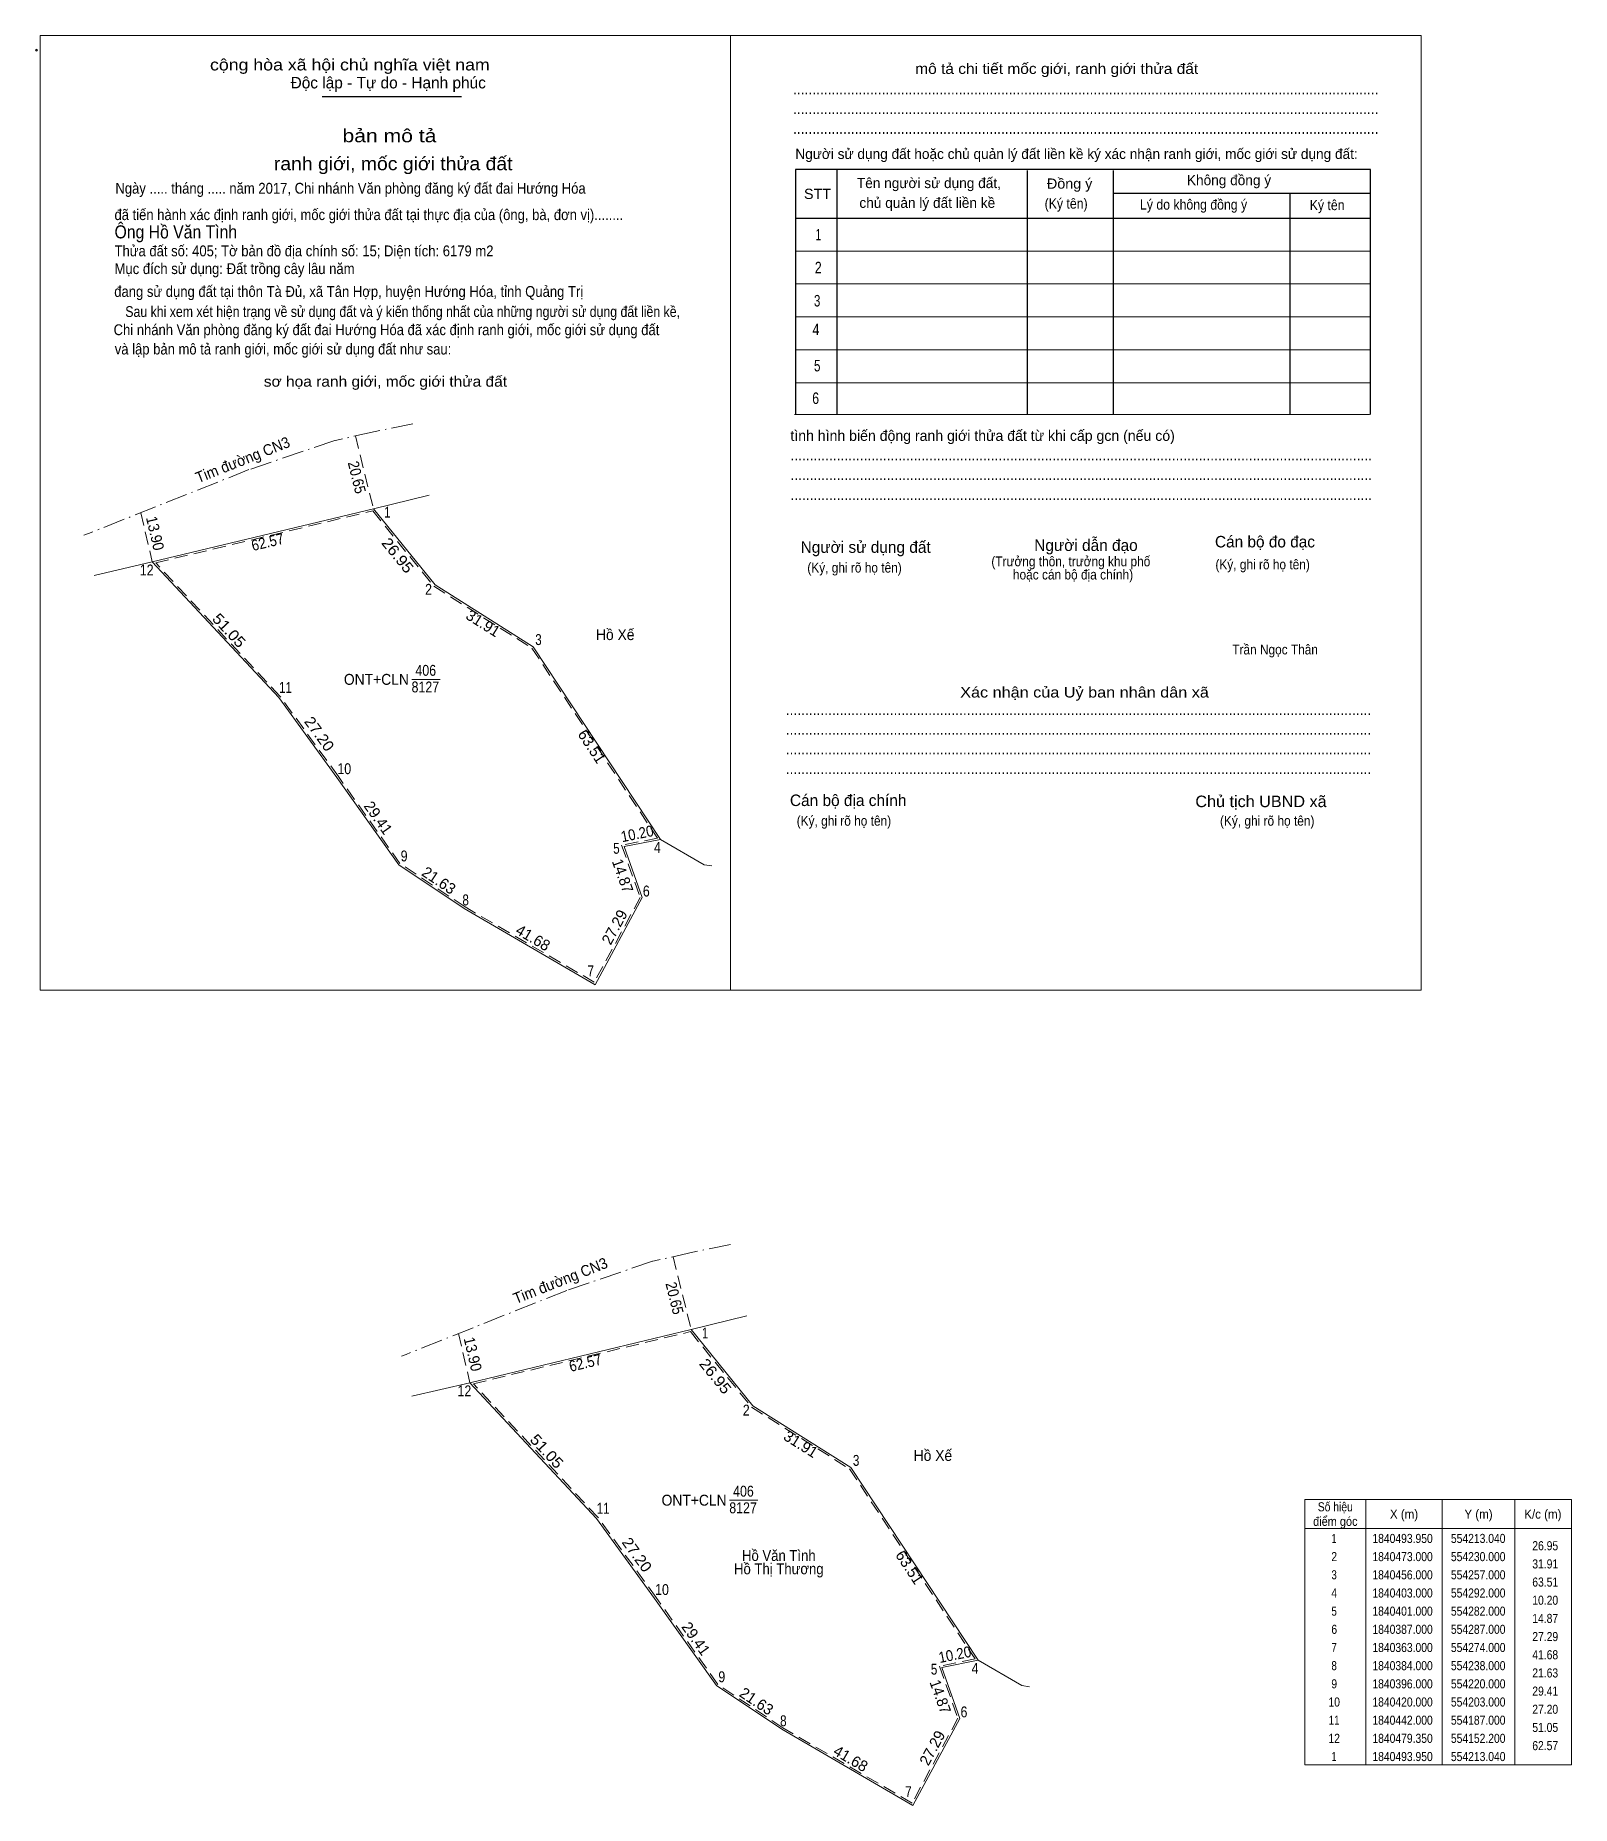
# Model space of a CAD drawing. Header units: metres. Extents: x 554033 to 554455, y 1840363 to 1840850.
import ezdxf
from ezdxf.enums import TextEntityAlignment as Align

# ---------------------------------------------------------------- set-up
doc = ezdxf.new("R2010")
doc.units = ezdxf.units.M
doc.header["$LTSCALE"] = 1.2
doc.header["$PDMODE"] = 32
doc.header["$PDSIZE"] = 0.6
doc.linetypes.add('DOT_DASHED', pattern=[7.7, 5, -1.2, 0.3, -1.2])
doc.linetypes.add('MEDIUM_DASHED', pattern=[4.5, 3, -1.5])
for name, color, linetype, lineweight in [('1', 7, 'Continuous', 13), ('10', 7, 'Continuous', 13), ('2', 7, 'Continuous', 13), ('22', 7, 'DOT_DASHED', 13), ('63', 7, 'Continuous', 13)]:
    doc.layers.add(name, color=color, linetype=linetype, lineweight=lineweight)
doc.layers.add('13', color=7, linetype='Continuous')

msp = doc.modelspace()

# ---------------------------------------------------------------- linework, layer by layer
at = {"layer": '1'}
for p, q in [((554216.6, 1840621.83), (554204.6, 1840628.83)), ((554194.6, 1840626.83), (554199.6, 1840612.83)), ((554218.72, 1840621.53), (554216.6, 1840621.83)), ((554186.6, 1840588.83), (554199.6, 1840612.83)), ((554282, 1840401), (554287, 1840387)), ((554304, 1840396), (554292, 1840403)), ((554306.12, 1840395.7), (554304, 1840396)), ((554274, 1840363), (554287, 1840387))]:
    msp.add_line(p, q, dxfattribs=at)
for points in [[(554125.64, 1840719.78), (554142.6, 1840698.83), (554169.6, 1840681.83), (554204.6, 1840628.83), (554194.6, 1840626.83), (554199.6, 1840612.83), (554186.6, 1840588.83), (554150.6, 1840609.83), (554132.6, 1840621.83), (554115.6, 1840645.83), (554099.6, 1840667.83), (554064.8, 1840705.18)], [(554213.04, 1840493.95), (554230, 1840473), (554257, 1840456), (554292, 1840403), (554282, 1840401), (554287, 1840387), (554274, 1840363), (554238, 1840384), (554220, 1840396), (554203, 1840420), (554187, 1840442), (554152.2, 1840479.35)]]:
    msp.add_lwpolyline(points, close=True, dxfattribs=at)
at = {"layer": '1', "linetype": 'MEDIUM_DASHED'}
for points in [[(554125.45, 1840719.22), (554142.26, 1840698.45), (554169.24, 1840681.46), (554203.77, 1840629.17), (554193.93, 1840627.21), (554199.05, 1840612.87), (554186.41, 1840589.52), (554150.86, 1840610.25), (554132.95, 1840622.19), (554116.01, 1840646.12), (554099.99, 1840668.15), (554065.75, 1840704.89)], [(554212.85, 1840493.39), (554229.66, 1840472.62), (554256.64, 1840455.63), (554291.17, 1840403.34), (554281.33, 1840401.38), (554286.45, 1840387.04), (554273.81, 1840363.69), (554238.26, 1840384.42), (554220.35, 1840396.36), (554203.41, 1840420.29), (554187.39, 1840442.32), (554153.15, 1840479.06)]]:
    msp.add_lwpolyline(points, close=True, dxfattribs=at)
at = {"layer": '1'}
for points in [[(554194.6, 1840626.83), (554204.6, 1840628.83), (554169.6, 1840681.83), (554142.6, 1840698.83), (554125.64, 1840719.78)], [(554064.8, 1840705.18), (554099.6, 1840667.83), (554115.6, 1840645.83), (554132.6, 1840621.83), (554150.6, 1840609.83), (554186.6, 1840588.83)], [(554282, 1840401), (554292, 1840403), (554257, 1840456), (554230, 1840473), (554213.04, 1840493.95)], [(554152.2, 1840479.35), (554187, 1840442), (554203, 1840420), (554220, 1840396), (554238, 1840384), (554274, 1840363)]]:
    msp.add_lwpolyline(points, dxfattribs=at)
at = {"layer": '10'}
for p, q in [((554125.64, 1840719.78), (554141, 1840723.57)), ((554064.8, 1840705.18), (554125.64, 1840719.78)), ((554048.8, 1840701.43), (554064.8, 1840705.18)), ((554213.04, 1840493.95), (554228.4, 1840497.74)), ((554152.2, 1840479.35), (554213.04, 1840493.95)), ((554136.2, 1840475.6), (554152.2, 1840479.35))]:
    msp.add_line(p, q, dxfattribs=at)
at = {"layer": '2', "lineweight": 25}
for p, q in [((554111.5, 1840833.19), (554149.91, 1840833.19)), ((554253.11, 1840813.15), (554253.11, 1840745.69)), ((554305.51, 1840812.88), (554305.51, 1840745.69)), ((554329.15, 1840812.88), (554329.15, 1840745.69)), ((554329.15, 1840806.63), (554399.99, 1840806.63)), ((554377.79, 1840806.63), (554377.79, 1840745.69)), ((554241.73, 1840799.74), (554399.99, 1840799.74))]:
    msp.add_line(p, q, dxfattribs=at)
at = {"layer": '2'}
for p, q in [((554241.73, 1840790.69), (554399.99, 1840790.69)), ((554241.73, 1840781.63), (554399.99, 1840781.63)), ((554241.73, 1840772.57), (554399.99, 1840772.57)), ((554241.73, 1840763.51), (554399.99, 1840763.51)), ((554241.73, 1840754.45), (554399.99, 1840754.45)), ((554241.46, 1840745.69), (554399.71, 1840745.69)), ((554136.21, 1840672.85), (554144.03, 1840672.85)), ((554223.61, 1840447.02), (554231.43, 1840447.02))]:
    msp.add_line(p, q, dxfattribs=at)
for points in [[(554033.97, 1840850.02), (554223.91, 1840850.02), (554223.91, 1840587.31), (554033.97, 1840587.31)], [(554223.91, 1840850.01), (554413.85, 1840850.01), (554413.85, 1840587.31), (554223.91, 1840587.31)], [(554223.91, 1840850.01), (554413.85, 1840850.01), (554413.85, 1840587.31), (554223.91, 1840587.31)]]:
    msp.add_lwpolyline(points, close=True, dxfattribs=at)
at = {"layer": '2', "lineweight": 25}
msp.add_lwpolyline([(554399.99, 1840745.69), (554399.99, 1840813.15), (554241.73, 1840813.15), (554241.73, 1840745.69)], dxfattribs=at)
at = {"layer": '2'}
msp.add_point((554032.95, 1840845.96), dxfattribs=at)
at = {"layer": '22'}
for p, q in [((554126.14, 1840741.06), (554114.74, 1840738.49)), ((554136.47, 1840743.2), (554126.09, 1840741.05)), ((554115.05, 1840738.58), (554091.27, 1840730.5)), ((554091.41, 1840730.55), (554047.22, 1840712.98)), ((554223.87, 1840517.37), (554213.49, 1840515.22)), ((554202.45, 1840512.75), (554178.67, 1840504.67)), ((554213.54, 1840515.23), (554202.14, 1840512.66)), ((554178.81, 1840504.72), (554134.62, 1840487.15))]:
    msp.add_line(p, q, dxfattribs=at)
at = {"layer": '22', "linetype": 'MEDIUM_DASHED'}
for p, q in [((554047.22, 1840712.98), (554046, 1840712.49)), ((554134.62, 1840487.15), (554133.4, 1840486.66))]:
    msp.add_line(p, q, dxfattribs=at)
at = {"layer": '63', "linetype": 'MEDIUM_DASHED'}
for p, q in [((554120.7, 1840739.83), (554125.64, 1840719.78)), ((554061.63, 1840718.71), (554064.8, 1840705.18)), ((554208.1, 1840514), (554213.04, 1840493.95)), ((554149.03, 1840492.88), (554152.2, 1840479.35))]:
    msp.add_line(p, q, dxfattribs=at)
at = {"layer": '63'}
for p, q in [((554398.67, 1840447.2), (554398.67, 1840374.2)), ((554419.67, 1840447.2), (554419.67, 1840374.2)), ((554439.67, 1840447.2), (554439.67, 1840374.2)), ((554381.87, 1840439.2), (554455.27, 1840439.2))]:
    msp.add_line(p, q, dxfattribs=at)
msp.add_lwpolyline([(554381.87, 1840447.2), (554455.27, 1840447.2), (554455.27, 1840374.2), (554381.87, 1840374.2)], close=True, dxfattribs=at)

# ---------------------------------------------------------------- texts
at = {"layer": '1', "width": 0.85}
for p in [(554139.93, 1840669.26), (554227.33, 1840443.43)]:
    msp.add_text('8127', height=3, dxfattribs=at).set_placement(p, align=Align.CENTER)
at = {"layer": '13', "width": 0.85}
for p in [(554140.04, 1840673.83), (554227.44, 1840448)]:
    msp.add_text('406', height=3, dxfattribs=at).set_placement(p, align=Align.CENTER)
at = {"layer": '2'}
for s, height, width, p in [('cộng hòa xã hội chủ nghĩa việt nam', 3.169, 1.15, (554080.69, 1840840.38)), ('........................................................................................................................................................', 3.169, 0.9, (554241.07, 1840833.79)), ('........................................................................................................................................................', 3.169, 0.9, (554241.07, 1840828.37)), ('........................................................................................................................................................', 3.169, 0.9, (554241.07, 1840822.91)), ('Ngày ..... tháng ..... năm 2017, Chi nhánh Văn phòng đăng ký đất đai Hướng Hóa', 2.985, 0.9, (554054.65, 1840806.47)), ('Đồng ý', 2.807, 1.05, (554310.93, 1840807.85)), ('STT', 2.807, 1.05, (554244.09, 1840805.02)), ('(Ký tên)', 2.807, 0.9, (554310.3, 1840802.36)), ('Lý do không đồng ý', 2.807, 0.9, (554336.53, 1840802.09)), ('Ký tên', 2.807, 0.9, (554383.23, 1840801.95)), (' đã tiến hành xác định ranh giới, mốc giới thửa đất tại thực địa của (ông, bà, đơn vị)........', 2.978, 0.9, (554053.41, 1840799.21)), ('Ông Hồ Văn Tình', 3.6, 0.9, (554054.42, 1840794.17)), ('Thửa đất số: 405; Tờ bản đồ địa chính số: 15; Diện tích: 6179 m2', 2.98, 0.9, (554054.43, 1840789.24)), ('Mục đích sử dụng: Đất trồng cây lâu năm', 2.991, 0.9, (554054.42, 1840784.36)), ('đang sử dụng đất tại thôn Tà Đủ, xã Tân Hợp, huyện Hướng Hóa, tỉnh Quảng Trị', 2.982, 0.9, (554054.34, 1840778.08)), ('Sau khi xem xét hiện trạng về sử dụng đất và ý kiến thống nhất của những người sử dụng đất liền kề,', 2.978, 0.85, (554057.38, 1840772.55)), ('Chi nhánh Văn phòng đăng ký đất đai Hướng Hóa đã xác định ranh giới, mốc giới sử dụng đất', 2.978, 0.9, (554054.17, 1840767.55)), (' và lập bản mô tả ranh giới, mốc giới sử dụng đất như sau:', 2.978, 0.9, (554053.49, 1840762.24)), ('.......................................................................................................................................................', 3.169, 0.9, (554240.36, 1840733.1)), ('.......................................................................................................................................................', 3.169, 0.9, (554240.36, 1840727.66)), ('.......................................................................................................................................................', 3.169, 0.9, (554240.36, 1840722.18)), ('(Ký, ghi rõ họ tên)', 2.716, 0.9, (554245.01, 1840702.24)), ('(Ký, ghi rõ họ tên)', 2.716, 0.9, (554357.28, 1840703.12)), ('Trần Ngọc Thân', 2.71, 0.9, (554361.92, 1840679.71)), ('........................................................................................................................................................', 3.169, 0.9, (554239.07, 1840663.02)), ('........................................................................................................................................................', 3.169, 0.9, (554239.07, 1840657.63)), ('........................................................................................................................................................', 3.169, 0.9, (554239.07, 1840652.22)), ('........................................................................................................................................................', 3.169, 0.9, (554239.07, 1840646.8)), ('Chủ tịch UBND xã', 3.17, 1.05, (554351.76, 1840637.7)), ('(Ký, ghi rõ họ tên)', 2.716, 0.9, (554242.09, 1840632.59)), ('(Ký, ghi rõ họ tên)', 2.716, 0.9, (554358.54, 1840632.59))]:
    msp.add_text(s, height=height, dxfattribs=dict(at, width=width)).set_placement(p)
for s, height, p in [('Độc lập - Tự do - Hạnh phúc', 3.169, (554102.86, 1840835.44)), ('Người sử dụng đất hoặc chủ quản lý đất liền kề ký xác nhận ranh giới, mốc giới sử dụng đất:', 2.807, (554241.71, 1840816.02)), ('Tên người sử dụng đất,', 2.807, (554258.65, 1840808.01)), ('Không đồng ý', 2.807, (554349.44, 1840808.81)), ('chủ quản lý đất liền kề', 2.807, (554259.34, 1840802.57)), ('tình hình biến động ranh giới thửa đất từ khi cấp gcn (nếu có)', 2.898, (554240.36, 1840738.46)), ('Người dẫn đạo', 3.168, (554307.44, 1840708.18)), ('Cán bộ đo đạc', 3.163, (554357.16, 1840709.15)), ('Người sử dụng đất', 3.17, (554243.17, 1840707.66)), ('Cán bộ địa chính', 3.17, (554240.23, 1840638))]:
    msp.add_text(s, height=height, dxfattribs=at).set_placement(p)
for s, height, width, p in [('mô tả chi tiết mốc giới, ranh giới thửa đất', 2.898, 1.1, (554313.625, 1840839.42)), ('bản mô tả', 3.623, 1.2, (554130.055, 1840820.62)), ('ranh giới, mốc giới thửa đất', 3.623, 1.1, (554131.075, 1840812.94)), ('1', 3.169, 0.65, (554248.06, 1840793.63)), ('2', 3.169, 0.8, (554248.025, 1840784.57)), ('3', 3.17, 0.75, (554247.715, 1840775.44)), ('4', 3.17, 0.8, (554247.39, 1840767.55)), ('5', 3.17, 0.75, (554247.74, 1840757.58)), ('sơ họa ranh giới, mốc giới thửa đất', 2.898, 1.1, (554128.945, 1840753.37)), ('6', 3.17, 0.8, (554247.31, 1840748.61)), ('(Trưởng thôn, trưởng khu phố', 2.716, 0.9, (554317.505, 1840703.96)), ('hoặc cán bộ địa chính)', 2.716, 0.9, (554318.11, 1840700.33)), ('Hồ Xế', 3, 0.95, (554192.165, 1840683.66)), ('Xác nhận của Uỷ ban nhân dân xã', 2.899, 1.15, (554321.275, 1840667.86)), ('Hồ Xế', 3, 0.95, (554279.565, 1840457.83)), ('Hồ Thị Thương', 3, 0.9, (554237.17, 1840426.65)), ('Hồ Văn Tình', 3, 0.9, (554237.175, 1840430.31))]:
    msp.add_text(s, height=height, dxfattribs=dict(at, width=width)).set_placement(p, align=Align.CENTER)
at = {"layer": '2', "width": 0.95}
for p in [(554135.41, 1840671.35), (554222.81, 1840445.52)]:
    msp.add_text('ONT+CLN', height=3, dxfattribs=at).set_placement(p, align=Align.RIGHT)
at = {"layer": '63'}
for s, rotation, width, p in [('Tim đường CN3', 21.683, 0.95, (554090.226, 1840731.867)), ('20.65', 283.841, 0.9, (554119.648, 1840728.084)), ('13.90', 283.186, 0.95, (554064.136, 1840712.707)), ('62.57', 13.494, 0.9, (554096.885, 1840709.191)), ('26.95', 308.992, 1.1, (554131.154, 1840706.019)), ('51.05', 312.976, 1.1, (554084.838, 1840685.298)), ('27.20', 306.027, 1.05, (554109.539, 1840656.977)), ('10.20', 11.31, 0.9, (554198.496, 1840628.925)), ('14.87', 289.654, 0.95, (554192.801, 1840618.295)), ('Tim đường CN3', 21.683, 0.95, (554177.626, 1840506.037)), ('20.65', 283.841, 0.9, (554207.048, 1840502.254)), ('13.90', 283.186, 0.95, (554151.536, 1840486.877)), ('62.57', 13.494, 0.9, (554184.285, 1840483.361)), ('26.95', 308.992, 1.1, (554218.554, 1840480.189)), ('51.05', 312.976, 1.1, (554172.238, 1840459.468)), ('27.20', 306.027, 1.05, (554196.939, 1840431.147)), ('10.20', 11.31, 0.9, (554285.896, 1840403.095)), ('14.87', 289.654, 0.95, (554280.201, 1840392.465))]:
    msp.add_text(s, height=3, rotation=rotation, dxfattribs=dict(at, width=width)).set_placement(p, align=Align.CENTER)
for s, height, width, p in [(' 1', 3, 0.75, (554130.31, 1840717.35)), (' 12', 3, 0.85, (554065.17, 1840701.44)), (' 2', 3, 0.85, (554141.76, 1840696.12)), (' 3', 3, 0.8, (554171.93, 1840682.3)), (' 11', 3, 0.8, (554103.24, 1840669.14)), (' 10', 3, 0.85, (554119.52, 1840646.77)), (' 9', 3, 0.85, (554135.03, 1840622.77)), (' 5', 3, 0.8, (554193.39, 1840624.87)), (' 4', 3, 0.85, (554204.7, 1840625.09)), (' 6', 3, 0.85, (554201.66, 1840613.11)), (' 8', 3, 0.8, (554151.91, 1840610.67)), (' 7', 3, 0.8, (554186.32, 1840591.16)), (' 1', 3, 0.75, (554217.71, 1840491.52)), (' 12', 3, 0.85, (554152.57, 1840475.61)), (' 2', 3, 0.85, (554229.16, 1840470.29)), (' 3', 3, 0.8, (554259.33, 1840456.47)), (' 11', 3, 0.8, (554190.64, 1840443.31)), ('26.95', 2.5, 0.85, (554451.57, 1840433.25)), ('31.91', 2.5, 0.85, (554451.57, 1840428.25)), ('63.51', 2.5, 0.85, (554451.57, 1840423.25)), (' 10', 3, 0.85, (554206.92, 1840420.94)), ('10.20', 2.5, 0.85, (554451.57, 1840418.25)), ('14.87', 2.5, 0.85, (554451.57, 1840413.25)), ('27.29', 2.5, 0.85, (554451.57, 1840408.25)), ('41.68', 2.5, 0.85, (554451.57, 1840403.25)), (' 9', 3, 0.85, (554222.43, 1840396.94)), (' 5', 3, 0.8, (554280.79, 1840399.04)), (' 4', 3, 0.85, (554292.1, 1840399.26)), ('21.63', 2.5, 0.85, (554451.57, 1840398.25)), ('29.41', 2.5, 0.85, (554451.57, 1840393.25)), (' 6', 3, 0.85, (554289.06, 1840387.28)), ('27.20', 2.5, 0.85, (554451.57, 1840388.25)), (' 8', 3, 0.8, (554239.31, 1840384.84)), ('51.05', 2.5, 0.85, (554451.57, 1840383.25)), ('62.57', 2.5, 0.85, (554451.57, 1840378.25)), (' 7', 3, 0.8, (554273.72, 1840365.33))]:
    msp.add_text(s, height=height, dxfattribs=dict(at, width=width)).set_placement(p, align=Align.RIGHT)
for s, rotation, p in [('31.91', 327.804, (554155.026, 1840687.024)), ('63.51', 303.44, (554184.465, 1840653.567)), ('29.41', 305.311, (554125.741, 1840633.907)), ('21.63', 326.31, (554142.813, 1840616.301)), ('27.29', 61.557, (554193.304, 1840603.981)), ('41.68', 329.744, (554168.799, 1840600.477)), ('31.91', 327.804, (554242.426, 1840461.194)), ('63.51', 303.44, (554271.865, 1840427.737)), ('29.41', 305.311, (554213.141, 1840408.077)), ('21.63', 326.31, (554230.213, 1840390.471)), ('27.29', 61.557, (554280.704, 1840378.151)), ('41.68', 329.744, (554256.199, 1840374.647))]:
    msp.add_text(s, height=3, rotation=rotation, dxfattribs=at).set_placement(p, align=Align.CENTER)
for s, width, p in [('Số hiệu', 0.85, (554390.27, 1840443.95)), ('X (m)', 0.95, (554409.17, 1840441.95)), ('Y (m)', 0.95, (554429.665, 1840441.95)), ('K/c (m)', 0.95, (554447.37, 1840441.95)), ('điểm góc', 0.9, (554390.27, 1840439.95)), (' 1', 0.75, (554389.565, 1840435.25)), ('1840493.950', 0.85, (554408.77, 1840435.25)), ('554213.040', 0.85, (554429.575, 1840435.25)), (' 2', 0.85, (554389.57, 1840430.25)), ('1840473.000', 0.85, (554408.77, 1840430.25)), ('554230.000', 0.85, (554429.575, 1840430.25)), (' 3', 0.8, (554389.57, 1840425.25)), ('1840456.000', 0.85, (554408.77, 1840425.25)), ('554257.000', 0.85, (554429.575, 1840425.25)), (' 4', 0.85, (554389.565, 1840420.25)), ('1840403.000', 0.85, (554408.77, 1840420.25)), ('554292.000', 0.85, (554429.575, 1840420.25)), (' 5', 0.8, (554389.57, 1840415.25)), ('1840401.000', 0.85, (554408.77, 1840415.25)), ('554282.000', 0.85, (554429.575, 1840415.25)), (' 6', 0.85, (554389.57, 1840410.25)), ('1840387.000', 0.85, (554408.77, 1840410.25)), ('554287.000', 0.85, (554429.575, 1840410.25)), (' 7', 0.8, (554389.57, 1840405.25)), ('1840363.000', 0.85, (554408.77, 1840405.25)), ('554274.000', 0.85, (554429.575, 1840405.25)), (' 8', 0.8, (554389.57, 1840400.25)), ('1840384.000', 0.85, (554408.77, 1840400.25)), ('554238.000', 0.85, (554429.575, 1840400.25)), (' 9', 0.85, (554389.565, 1840395.25)), ('1840396.000', 0.85, (554408.77, 1840395.25)), ('554220.000', 0.85, (554429.575, 1840395.25)), (' 10', 0.85, (554389.565, 1840390.25)), ('1840420.000', 0.85, (554408.77, 1840390.25)), ('554203.000', 0.85, (554429.575, 1840390.25)), (' 11', 0.8, (554389.565, 1840385.25)), ('1840442.000', 0.85, (554408.77, 1840385.25)), ('554187.000', 0.85, (554429.575, 1840385.25)), (' 12', 0.85, (554389.57, 1840380.25)), ('1840479.350', 0.85, (554408.77, 1840380.25)), ('554152.200', 0.85, (554429.575, 1840380.25)), (' 1', 0.75, (554389.565, 1840375.25)), ('1840493.950', 0.85, (554408.77, 1840375.25)), ('554213.040', 0.85, (554429.575, 1840375.25))]:
    msp.add_text(s, height=2.5, dxfattribs=dict(at, width=width)).set_placement(p, align=Align.CENTER)

doc.saveas('drawing.dxf')
